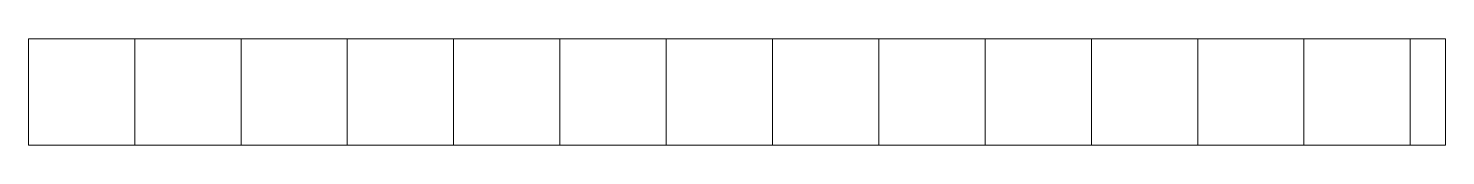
# Model space of a CAD drawing. Header units: metres. Extents: x 0 to 200, y -15 to 0.
import ezdxf

# ---------------------------------------------------------------- set-up
doc = ezdxf.new("R2010")
doc.units = ezdxf.units.M
doc.layers.add('A-DETL-GENF', color=92, linetype='Continuous', lineweight=18)
doc.layers.add('A-DETL-MEDM', color=33, linetype='Continuous', lineweight=18)

# ---------------------------------------------------------------- blocks, each defined once
blk = doc.blocks.new('00 plaatmateriaal1 - d_15 mm-3879495-00_0 Basismaterialen')
at = {"layer": 'A-DETL-GENF', "lineweight": 13}
h = blk.add_hatch(dxfattribs=at)
h.set_pattern_fill('FP_727', color=256, style=0, pattern_type=2)
h.set_pattern_definition([(90, (0, 0), (-15, 9e-16), [])])
h.paths.add_polyline_path([(85.55, 0), (0, 0), (0, -15), (200, -15), (200, 0)])
at = {"layer": 'A-DETL-MEDM'}
for p, q in [((200, 0), (0, 0)), ((0, 0), (0, -15)), ((200, -15), (200, 0)), ((0, -15), (200, -15))]:
    blk.add_line(p, q, dxfattribs=at)

msp = doc.modelspace()

# ---------------------------------------------------------------- block references
msp.add_blockref('00 plaatmateriaal1 - d_15 mm-3879495-00_0 Basismaterialen', (0, 0))

doc.saveas('drawing.dxf')
